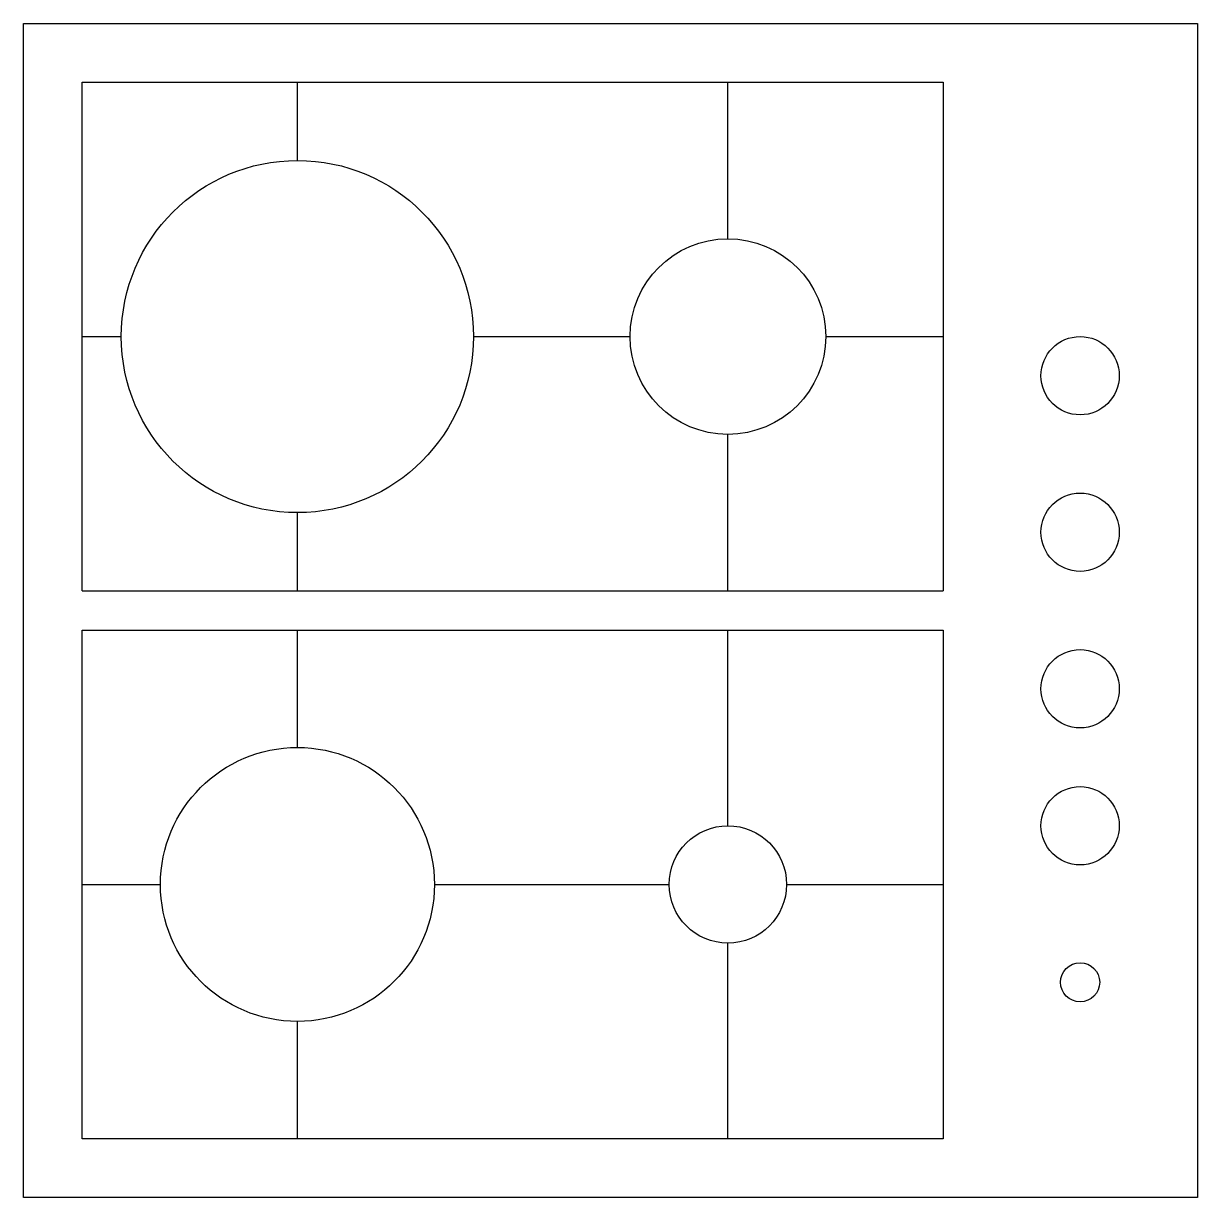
# Model space of a CAD drawing. Extents: x 317.25 to 317.85, y 321.85 to 322.45.
import ezdxf

# ---------------------------------------------------------------- set-up
doc = ezdxf.new("R2010")
doc.units = 0
doc.layers.get('0').update_dxf_attribs({"linetype": 'CONTINUOUS'})

msp = doc.modelspace()

# ---------------------------------------------------------------- linework, layer by layer
for points in [[(317.25, 322.45), (317.85, 322.45), (317.85, 321.85), (317.25, 321.85)], [(317.28, 322.14), (317.72, 322.14), (317.72, 321.88), (317.28, 321.88)]]:
    msp.add_lwpolyline(points, close=True)
for points in [[(317.28, 322.16), (317.28, 322.42), (317.72, 322.42), (317.72, 322.16)], [(317.39, 322.38), (317.39, 322.42)], [(317.61, 322.34), (317.61, 322.42)], [(317.28, 322.29), (317.3, 322.29)], [(317.48, 322.29), (317.56, 322.29)], [(317.66, 322.29), (317.72, 322.29)], [(317.61, 322.16), (317.61, 322.24)], [(317.39, 322.16), (317.39, 322.2)], [(317.28, 322.16), (317.72, 322.16)], [(317.39, 322.08), (317.39, 322.14)], [(317.61, 322.04), (317.61, 322.14)], [(317.28, 322.01), (317.32, 322.01)], [(317.46, 322.01), (317.58, 322.01)], [(317.64, 322.01), (317.72, 322.01)], [(317.61, 321.88), (317.61, 321.98)], [(317.39, 321.88), (317.39, 321.94)]]:
    msp.add_lwpolyline(points)
for centre, radius in [((317.39, 322.29), 0.09), ((317.61, 322.29), 0.05), ((317.79, 322.27), 0.02), ((317.79, 322.19), 0.02), ((317.79, 322.11), 0.02), ((317.39, 322.01), 0.07), ((317.79, 322.04), 0.02), ((317.61, 322.01), 0.03), ((317.79, 321.96), 0.01)]:
    msp.add_circle(centre, radius)

doc.saveas('drawing.dxf')
